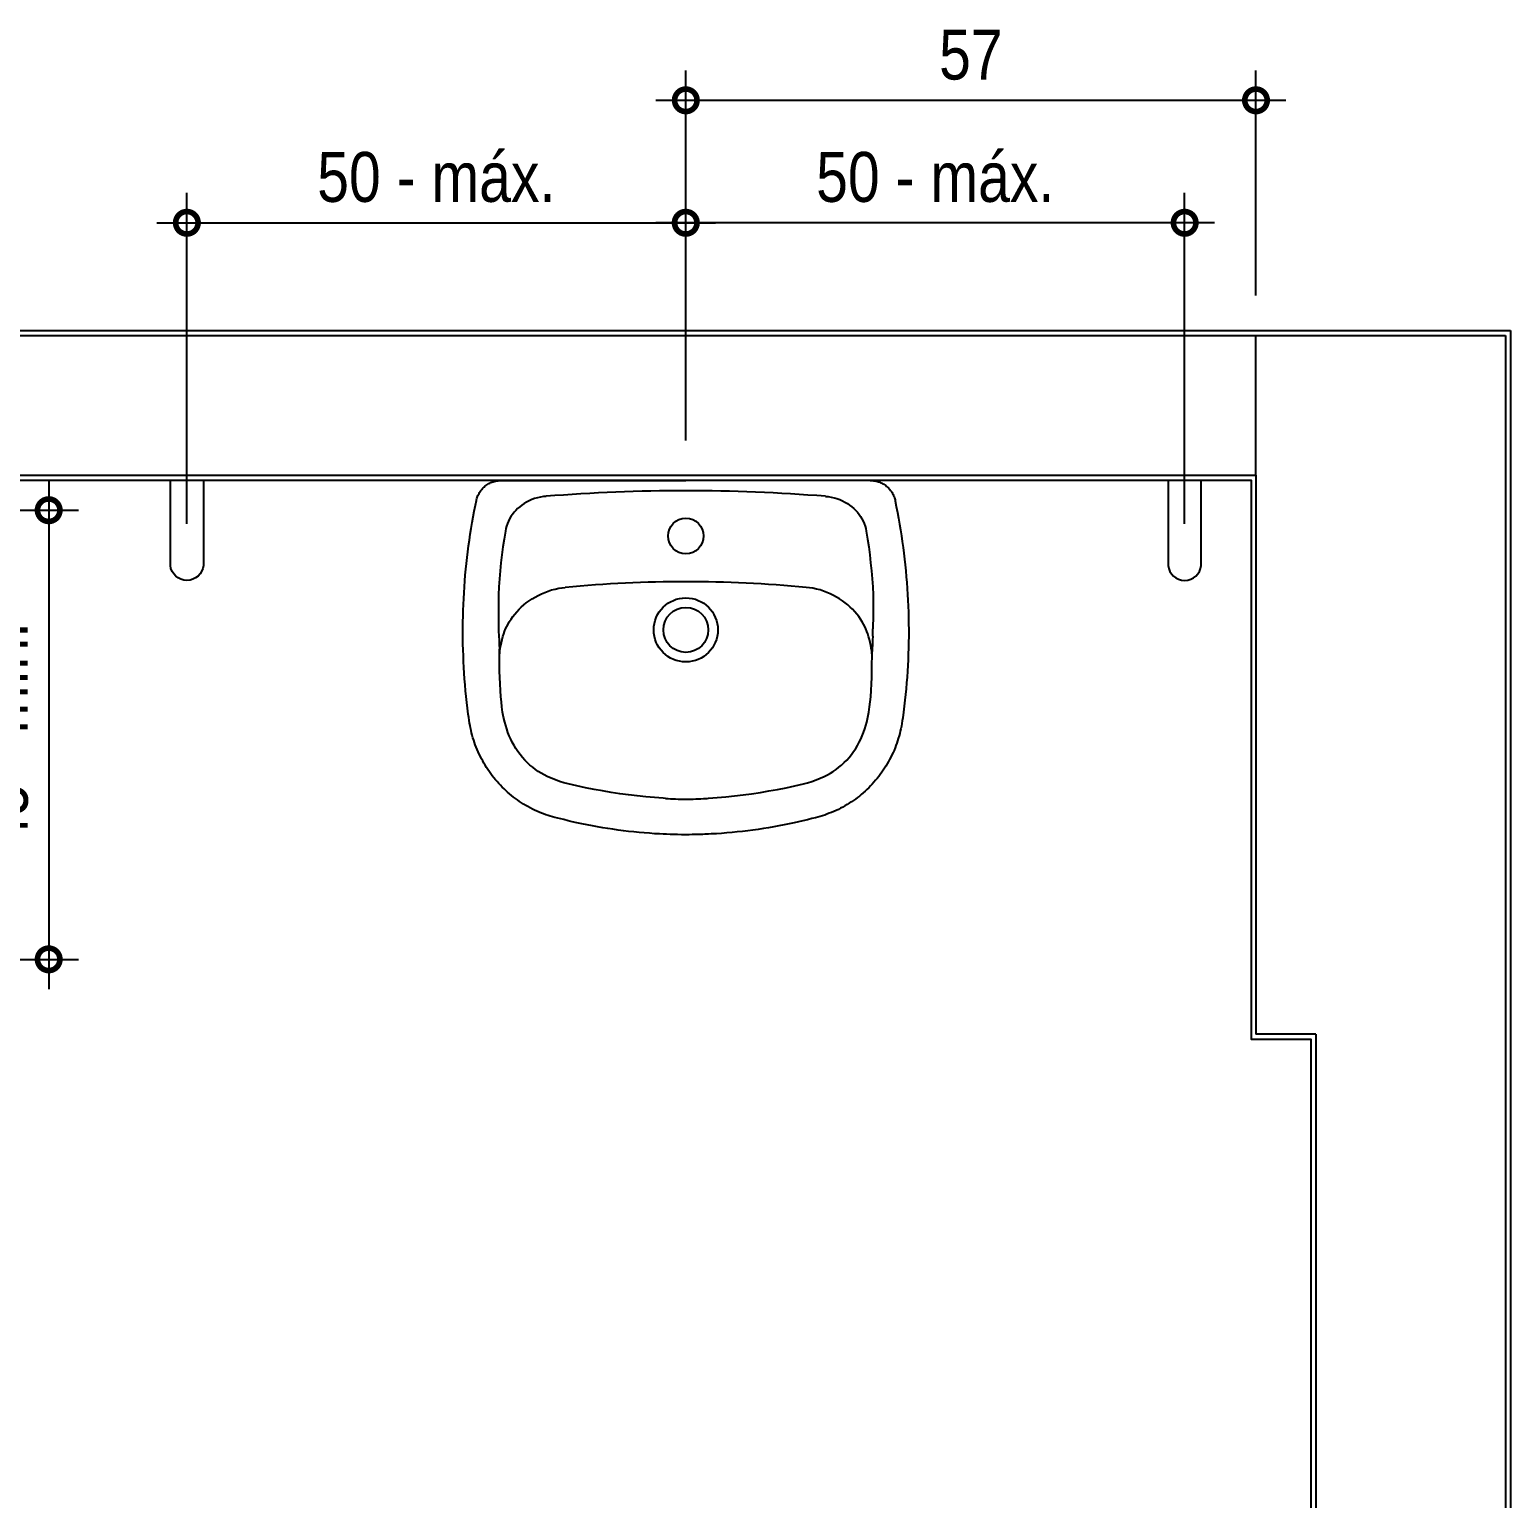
# Model space of a CAD drawing. Header units: metres. Extents: x 3 to 168, y -142 to 28.
# Drawn here: x 61.768 to 63.252, y -119.71 to -118.239 of the extents above; entities that cross this region are included whole.
import ezdxf

# ---------------------------------------------------------------- set-up
doc = ezdxf.new("R2010")
doc.units = ezdxf.units.M
for name, color, linetype in [('ARQ-ALV ACAB', 4, 'Continuous'), ('ARQ-ALV OSSO', 5, 'Continuous'), ('ARQ-DIM', 2, 'Continuous'), ('ARQ-HID', 2, 'Continuous'), ('ARQ-SIM', 1, 'Continuous')]:
    doc.layers.add(name, color=color, linetype=linetype)
doc.styles.add('Adesa', font='ARIALN.TTF')
doc.dimstyles.new('ADESA 1-0025', dxfattribs={"dimtxt": 0.05, "dimasz": 0.045, "dimexe": 0.03, "dimexo": 0.04, "dimgap": 0.02, "dimtad": 1, "dimtoh": 1, "dimdec": 0, "dimlfac": 100, "dimzin": 4, "dimtxsty": 'Adesa', "dimblk": 'DOTSMALL', "dimcen": 1, "dimdle": 0.03, "dimclrd": 1, "dimclre": 1, "dimclrt": 256, "dimazin": 1, "dimtm": 1e-09, "dimtfac": 1, "dimtdec": 0, "dimtix": 1, "dimtmove": 2, "dimatfit": 0, "dimldrblk": 'DOTSMALL', "dimfxl": 0.8, "dimtvp": 2, "dimtolj": 1, "dimtzin": 0, "dimarcsym": 0})

# ---------------------------------------------------------------- blocks, each defined once
blk = doc.blocks.new('_DotSmall')
at = {"color": 0, "linetype": 'ByBlock', "const_width": 0.5}
blk.add_lwpolyline([(-0.0625, 0, 1), (0.0625, 0, 1)], format="xyb", close=True, dxfattribs=at)
blk = doc.blocks.new('*D548')
at = {"layer": 'ARQ-DIM', "color": 1, "lineweight": -2, "transparency": 16777216}
for p, q in [((61.7874, -118.6903), (61.7874, -119.2003)), ((61.755, -118.7203), (61.8174, -118.7203)), ((61.7512, -119.1703), (61.8174, -119.1703))]:
    blk.add_line(p, q, dxfattribs=at)
at = {"layer": 'Defpoints', "color": 0, "transparency": 16777216}
for p in [(61.715, -118.7203), (61.7112, -119.1703), (61.7874, -119.1703)]:
    blk.add_point(p, dxfattribs=at)
at = {"layer": 'ARQ-DIM', "color": 1, "lineweight": -2, "transparency": 16777216, "xscale": 0.045, "yscale": 0.045, "zscale": 0.045}
for p, rotation in [((61.7874, -118.7203), 90), ((61.7874, -119.1703), 270)]:
    blk.add_blockref('_DotSmall', p, dxfattribs=dict(at, rotation=rotation))
at = {"layer": 'ARQ-DIM', "transparency": 16777216, "insert": (61.7418, -118.9453), "char_height": 0.05, "attachment_point": 5, "rotation": 90, "style": 'Adesa'}
blk.add_mtext('\\A1;45 - mín.', dxfattribs=at)
blk = doc.blocks.new('*D553')
at = {"layer": 'ARQ-DIM', "color": 1, "lineweight": -2, "transparency": 16777216}
for p, q in [((61.9259, -118.7341), (61.9259, -118.4023)), ((62.4259, -118.6504), (62.4259, -118.4023)), ((61.8959, -118.4323), (62.4559, -118.4323))]:
    blk.add_line(p, q, dxfattribs=at)
at = {"layer": 'Defpoints', "color": 0, "transparency": 16777216}
for p in [(62.4259, -118.4323), (62.4259, -118.6904, 0), (61.9259, -118.7741, -0.0001)]:
    blk.add_point(p, dxfattribs=at)
at = {"layer": 'ARQ-DIM', "color": 1, "lineweight": -2, "transparency": 16777216, "xscale": 0.045, "yscale": 0.045, "zscale": 0.045, "rotation": 180}
blk.add_blockref('_DotSmall', (61.9259, -118.4323), dxfattribs=at)
at = {"layer": 'ARQ-DIM', "color": 1, "lineweight": -2, "transparency": 16777216, "xscale": 0.045, "yscale": 0.045, "zscale": 0.045}
blk.add_blockref('_DotSmall', (62.4259, -118.4323), dxfattribs=at)
at = {"layer": 'ARQ-DIM', "transparency": 16777216, "insert": (62.1759, -118.3867), "char_height": 0.05, "width": 0.268666, "attachment_point": 5, "style": 'Adesa'}
blk.add_mtext('\\A1;50 - máx.', dxfattribs=at)
blk = doc.blocks.new('*D554')
at = {"layer": 'ARQ-DIM', "color": 1, "lineweight": -2, "transparency": 16777216}
for p, q in [((62.426, -118.6504), (62.426, -118.4023)), ((62.926, -118.7341), (62.926, -118.4023)), ((62.956, -118.4323), (62.396, -118.4323))]:
    blk.add_line(p, q, dxfattribs=at)
at = {"layer": 'Defpoints', "color": 0, "transparency": 16777216}
for p in [(62.426, -118.4323), (62.426, -118.6904, 0), (62.926, -118.7741, -0.0001)]:
    blk.add_point(p, dxfattribs=at)
at = {"layer": 'ARQ-DIM', "color": 1, "lineweight": -2, "transparency": 16777216, "xscale": 0.045, "yscale": 0.045, "zscale": 0.045, "rotation": 180}
blk.add_blockref('_DotSmall', (62.426, -118.4323), dxfattribs=at)
at = {"layer": 'ARQ-DIM', "color": 1, "lineweight": -2, "transparency": 16777216, "xscale": 0.045, "yscale": 0.045, "zscale": 0.045}
blk.add_blockref('_DotSmall', (62.926, -118.4323), dxfattribs=at)
at = {"layer": 'ARQ-DIM', "transparency": 16777216, "insert": (62.676, -118.3867), "char_height": 0.05, "width": 0.268666, "attachment_point": 5, "style": 'Adesa'}
blk.add_mtext('\\A1;50 - máx.', dxfattribs=at)
blk = doc.blocks.new('*D555')
at = {"layer": 'ARQ-DIM', "color": 1, "lineweight": -2, "transparency": 16777216}
for p, q in [((62.426, -118.4863), (62.426, -118.2796)), ((62.9975, -118.5053), (62.9975, -118.2796)), ((62.396, -118.3096), (63.0275, -118.3096))]:
    blk.add_line(p, q, dxfattribs=at)
at = {"layer": 'Defpoints', "color": 0, "transparency": 16777216}
for p in [(62.9975, -118.3096), (62.426, -118.5263, 0.0001), (62.9975, -118.5453, 0)]:
    blk.add_point(p, dxfattribs=at)
at = {"layer": 'ARQ-DIM', "color": 1, "lineweight": -2, "transparency": 16777216, "xscale": 0.045, "yscale": 0.045, "zscale": 0.045, "rotation": 180}
blk.add_blockref('_DotSmall', (62.426, -118.3096), dxfattribs=at)
at = {"layer": 'ARQ-DIM', "color": 1, "lineweight": -2, "transparency": 16777216, "xscale": 0.045, "yscale": 0.045, "zscale": 0.045}
blk.add_blockref('_DotSmall', (62.9975, -118.3096), dxfattribs=at)
at = {"layer": 'ARQ-DIM', "transparency": 16777216, "insert": (62.7117, -118.2641), "char_height": 0.05, "attachment_point": 5, "style": 'Adesa'}
blk.add_mtext('\\A1;57', dxfattribs=at)
blk = doc.blocks.new('AREAS MOLHADAS')
at = {"layer": 'ARQ-ALV ACAB'}
for p, q in [((60.6575, -118.5403), (63.2525, -118.5403)), ((63.2525, -118.5403), (63.2525, -121.0081, 0))]:
    blk.add_line(p, q, dxfattribs=at)
at = {"layer": 'ARQ-ALV ACAB', "elevation": 0}
blk.add_lwpolyline([(60.8575, -119.8681), (60.8575, -118.6903), (62.9925, -118.6903), (62.9925, -119.2503), (63.0525, -119.2503), (63.0525, -120.813), (60.8575, -120.8131), (60.8575, -120.7381)], dxfattribs=at)
at = {"layer": 'ARQ-ALV OSSO'}
for p, q in [((60.6625, -118.5453), (63.2475, -118.5453)), ((63.2475, -118.5453), (63.2475, -121.0081, 0))]:
    blk.add_line(p, q, dxfattribs=at)
at = {"layer": 'ARQ-ALV OSSO', "elevation": 0}
for points in [[(60.8525, -119.8381), (60.8525, -118.6853), (62.9975, -118.6853), (62.9975, -118.5453)], [(62.9975, -118.6853), (62.9975, -119.2453)], [(63.0575, -119.2453), (63.0575, -120.818), (60.8525, -120.8181), (60.8525, -120.7681)], [(63.0575, -119.2453), (62.9975, -119.2453)]]:
    blk.add_lwpolyline(points, dxfattribs=at)
at = {"layer": 'ARQ-HID', "ltscale": 0.005}
for p, q in [((62.2412, -118.6904, 0), (62.2411, -118.6904, 0)), ((62.6107, -118.6904, 0), (62.2412, -118.6904, 0)), ((62.2412, -118.6904, 0), (62.3279, -118.6904, 0)), ((62.3279, -118.6904, 0), (62.426, -118.6904, 0)), ((62.524, -118.6904, 0), (62.426, -118.6904, 0)), ((62.6107, -118.6904, 0), (62.524, -118.6904, 0)), ((62.6107, -118.6904, 0), (62.6108, -118.6904, 0)), ((62.2391, -118.8594, 0), (62.2394, -118.8643, 0)), ((62.2394, -118.8814, 0), (62.2391, -118.8594, 0)), ((62.6125, -118.8814, 0), (62.6128, -118.8594, 0)), ((62.6126, -118.8634, 0), (62.6125, -118.8643, 0)), ((62.4057, -119.0091, 0), (62.4033, -119.0089, 0)), ((62.4033, -119.0449, 0), (62.4033, -119.0448, 0)), ((62.4486, -119.0449, 0), (62.4486, -119.0448, 0))]:
    blk.add_line(p, q, dxfattribs=at)
for points in [[(62.2162, -118.7104, 0), (62.2163, -118.7098, 0), (62.2166, -118.7087, 0), (62.2169, -118.7076, 0), (62.2173, -118.7065, 0), (62.2177, -118.7055, 0), (62.2182, -118.7044, 0), (62.2188, -118.7034, 0), (62.2193, -118.7024, 0), (62.22, -118.7015, 0), (62.2207, -118.7005, 0), (62.2214, -118.6996, 0), (62.2221, -118.6987, 0), (62.223, -118.6979, 0), (62.2238, -118.6971, 0), (62.2247, -118.6963, 0), (62.2256, -118.6956, 0), (62.2266, -118.6949, 0), (62.2276, -118.6942, 0), (62.2286, -118.6936, 0), (62.2296, -118.6931, 0), (62.2307, -118.6926, 0), (62.2317, -118.6922, 0), (62.2329, -118.6918, 0), (62.234, -118.6914, 0), (62.2351, -118.6911, 0), (62.2363, -118.6909, 0), (62.2375, -118.6907, 0), (62.2387, -118.6905, 0), (62.2399, -118.6904, 0), (62.2411, -118.6904, 0), (62.2411, -118.6904, 0)], [(62.6108, -118.6904, 0), (62.6109, -118.6904, 0), (62.6121, -118.6904, 0), (62.6133, -118.6905, 0), (62.6145, -118.6907, 0), (62.6157, -118.6909, 0), (62.6169, -118.6911, 0), (62.618, -118.6914, 0), (62.6192, -118.6918, 0), (62.6203, -118.6922, 0), (62.6214, -118.6927, 0), (62.6224, -118.6932, 0), (62.6235, -118.6937, 0), (62.6245, -118.6943, 0), (62.6254, -118.695, 0), (62.6264, -118.6956, 0), (62.6273, -118.6964, 0), (62.6282, -118.6972, 0), (62.629, -118.698, 0), (62.6299, -118.6988, 0), (62.6306, -118.6997, 0), (62.6313, -118.7006, 0), (62.632, -118.7016, 0), (62.6327, -118.7026, 0), (62.6332, -118.7036, 0), (62.6338, -118.7046, 0), (62.6342, -118.7056, 0), (62.6347, -118.7067, 0), (62.635, -118.7078, 0), (62.6354, -118.7089, 0), (62.6357, -118.71, 0), (62.6357, -118.7104, 0)], [(62.2025, -118.8403, 0), (62.2025, -118.8377, 0), (62.2026, -118.832, 0), (62.2027, -118.8265, 0), (62.2029, -118.8207, 0), (62.2031, -118.8148, 0), (62.2034, -118.8089, 0), (62.2037, -118.803, 0), (62.2041, -118.7971, 0), (62.2045, -118.7912, 0), (62.205, -118.7853, 0), (62.2056, -118.7795, 0), (62.2062, -118.7736, 0), (62.2068, -118.7677, 0), (62.2076, -118.7619, 0), (62.2083, -118.756, 0), (62.2091, -118.7502, 0), (62.21, -118.7444, 0), (62.2109, -118.7385, 0), (62.2119, -118.7327, 0), (62.2129, -118.7269, 0), (62.214, -118.7211, 0), (62.2152, -118.7152, 0), (62.2162, -118.7104, 0)], [(62.286, -118.7064, 0), (62.2832, -118.7067, 0), (62.2802, -118.7072, 0), (62.2773, -118.7078, 0), (62.2744, -118.7087, 0), (62.2716, -118.7097, 0), (62.2689, -118.7109, 0), (62.2664, -118.7121, 0), (62.264, -118.7136, 0), (62.2617, -118.7151, 0), (62.2595, -118.7168, 0), (62.2574, -118.7186, 0), (62.2556, -118.7205, 0), (62.2538, -118.7224, 0), (62.2522, -118.7245, 0), (62.2507, -118.7267, 0), (62.2494, -118.7289, 0), (62.2482, -118.7313, 0), (62.2472, -118.7337, 0), (62.2463, -118.7362, 0), (62.2456, -118.7387, 0), (62.2451, -118.7413, 0)], [(62.5659, -118.7064, 0), (62.5687, -118.7067, 0), (62.5717, -118.7072, 0), (62.5746, -118.7078, 0), (62.5775, -118.7087, 0), (62.5803, -118.7097, 0), (62.583, -118.7109, 0), (62.5855, -118.7121, 0), (62.5879, -118.7136, 0), (62.5902, -118.7151, 0), (62.5924, -118.7168, 0), (62.5945, -118.7186, 0), (62.5963, -118.7205, 0), (62.5981, -118.7224, 0), (62.5997, -118.7245, 0), (62.6012, -118.7267, 0), (62.6025, -118.7289, 0), (62.6037, -118.7313, 0), (62.6047, -118.7337, 0), (62.6056, -118.7362, 0), (62.6063, -118.7387, 0), (62.6068, -118.7413, 0)], [(62.6357, -118.7104, 0), (62.6358, -118.7109, 0), (62.637, -118.7167, 0), (62.6382, -118.7225, 0), (62.6392, -118.7284, 0), (62.6402, -118.7342, 0), (62.6412, -118.74, 0), (62.6421, -118.7459, 0), (62.643, -118.7517, 0), (62.6438, -118.7576, 0), (62.6445, -118.7634, 0), (62.6452, -118.7693, 0), (62.6459, -118.7751, 0), (62.6465, -118.781, 0), (62.647, -118.7869, 0), (62.6475, -118.7928, 0), (62.6479, -118.7987, 0), (62.6483, -118.8046, 0), (62.6486, -118.8105, 0), (62.6489, -118.8164, 0), (62.6491, -118.8223, 0), (62.6492, -118.8282, 0), (62.6493, -118.8341, 0), (62.6494, -118.8399, 0), (62.6494, -118.8403, 0)], [(62.2451, -118.7413, 0), (62.2438, -118.7492, 0), (62.2426, -118.7571, 0), (62.2416, -118.765, 0), (62.2407, -118.773, 0), (62.2399, -118.781, 0), (62.2392, -118.789, 0), (62.2386, -118.797, 0), (62.2382, -118.805, 0)], [(62.6068, -118.7413, 0), (62.6081, -118.7492, 0), (62.6093, -118.7571, 0), (62.6103, -118.765, 0), (62.6112, -118.773, 0), (62.612, -118.781, 0), (62.6127, -118.789, 0), (62.6133, -118.797, 0), (62.6137, -118.805, 0)], [(62.2382, -118.805, 0), (62.2382, -118.8094, 0), (62.2382, -118.8254, 0), (62.2383, -118.8392, 0)], [(62.2427, -118.8468, 0), (62.2435, -118.8443, 0), (62.2444, -118.8418, 0), (62.2454, -118.8393, 0), (62.2465, -118.8369, 0), (62.2478, -118.8345, 0), (62.2491, -118.8321, 0), (62.2508, -118.8295, 0), (62.2526, -118.8269, 0), (62.2545, -118.8244, 0), (62.2565, -118.822, 0), (62.2588, -118.8196, 0), (62.2611, -118.8173, 0), (62.2636, -118.8152, 0), (62.2661, -118.8131, 0), (62.2689, -118.811, 0), (62.2719, -118.8091, 0), (62.2749, -118.8073, 0), (62.278, -118.8056, 0), (62.2813, -118.804, 0), (62.2846, -118.8026, 0), (62.288, -118.8013, 0), (62.2914, -118.8002, 0), (62.295, -118.7993, 0), (62.2986, -118.7985, 0), (62.3019, -118.798, 0), (62.3052, -118.7976, 0), (62.3052, -118.7976, 0)], [(62.6092, -118.8468, 0), (62.6084, -118.8443, 0), (62.6075, -118.8418, 0), (62.6065, -118.8393, 0), (62.6054, -118.8369, 0), (62.6041, -118.8345, 0), (62.6028, -118.8321, 0), (62.6011, -118.8295, 0), (62.5993, -118.8269, 0), (62.5974, -118.8244, 0), (62.5954, -118.822, 0), (62.5931, -118.8196, 0), (62.5908, -118.8173, 0), (62.5883, -118.8152, 0), (62.5858, -118.8131, 0), (62.583, -118.811, 0), (62.58, -118.8091, 0), (62.577, -118.8073, 0), (62.5739, -118.8056, 0), (62.5706, -118.804, 0), (62.5673, -118.8026, 0), (62.5639, -118.8013, 0), (62.5605, -118.8002, 0), (62.5569, -118.7993, 0), (62.5533, -118.7985, 0), (62.55, -118.798, 0), (62.5467, -118.7976, 0), (62.5467, -118.7976, 0)], [(62.6137, -118.805, 0), (62.6137, -118.8094, 0), (62.6137, -118.8254, 0), (62.6136, -118.8392, 0)], [(62.4033, -119.0449, 0), (62.3997, -119.0447, 0), (62.3947, -119.0444, 0), (62.3895, -119.044, 0), (62.3843, -119.0436, 0), (62.3791, -119.0432, 0), (62.3738, -119.0427, 0), (62.3686, -119.0421, 0), (62.3634, -119.0415, 0), (62.3582, -119.0408, 0), (62.353, -119.04, 0), (62.3478, -119.0393, 0), (62.3427, -119.0384, 0), (62.3375, -119.0375, 0), (62.3323, -119.0366, 0), (62.3271, -119.0356, 0), (62.3219, -119.0345, 0), (62.3167, -119.0334, 0), (62.3122, -119.0324, 0), (62.308, -119.0314, 0), (62.3036, -119.0303, 0), (62.2978, -119.0289, 0), (62.2947, -119.0281, 0), (62.2924, -119.0275, 0), (62.2902, -119.0268, 0), (62.288, -119.0261, 0), (62.2857, -119.0254, 0), (62.2834, -119.0246, 0), (62.2812, -119.0237, 0), (62.2789, -119.0228, 0), (62.2767, -119.0218, 0), (62.2744, -119.0207, 0), (62.2722, -119.0197, 0), (62.27, -119.0185, 0), (62.2678, -119.0173, 0), (62.2656, -119.0161, 0), (62.2634, -119.0148, 0), (62.2613, -119.0134, 0), (62.2592, -119.0121, 0), (62.2572, -119.0106, 0), (62.2552, -119.0092, 0), (62.2532, -119.0077, 0), (62.2512, -119.0061, 0), (62.2493, -119.0045, 0), (62.2474, -119.0029, 0), (62.2456, -119.0012, 0), (62.2438, -118.9995, 0), (62.242, -118.9977, 0), (62.2402, -118.9959, 0), (62.2385, -118.9941, 0), (62.2368, -118.9922, 0), (62.2352, -118.9903, 0), (62.2336, -118.9883, 0), (62.232, -118.9863, 0), (62.2305, -118.9843, 0), (62.2291, -118.9823, 0), (62.2276, -118.9802, 0), (62.2263, -118.9781, 0), (62.2249, -118.9759, 0), (62.2236, -118.9737, 0), (62.2224, -118.9715, 0), (62.2212, -118.9693, 0), (62.2201, -118.9671, 0), (62.219, -118.9648, 0), (62.2179, -118.9625, 0), (62.2169, -118.9602, 0), (62.2159, -118.9578, 0), (62.215, -118.9554, 0), (62.2142, -118.953, 0), (62.2134, -118.9506, 0), (62.2126, -118.9482, 0), (62.2119, -118.9457, 0), (62.2113, -118.9433, 0), (62.2107, -118.9409, 0), (62.2102, -118.9385, 0), (62.2097, -118.936, 0), (62.2093, -118.9335, 0), (62.2088, -118.9308, 0), (62.2085, -118.9281, 0), (62.208, -118.9246, 0), (62.2072, -118.9187, 0), (62.2065, -118.9128, 0), (62.2059, -118.9069, 0), (62.2053, -118.9011, 0), (62.2048, -118.8952, 0), (62.2043, -118.8894, 0), (62.2039, -118.8836, 0), (62.2035, -118.8778, 0), (62.2032, -118.872, 0), (62.203, -118.8662, 0), (62.2028, -118.8603, 0), (62.2026, -118.8545, 0), (62.2025, -118.8486, 0), (62.2025, -118.8428, 0), (62.2025, -118.8403, 0)], [(62.2386, -118.8466, 0), (62.2388, -118.8505, 0), (62.2389, -118.8545, 0), (62.2391, -118.8594, 0)], [(62.2394, -118.8643, 0), (62.2394, -118.8643, 0), (62.2397, -118.8615, 0), (62.24, -118.8586, 0), (62.2405, -118.8558, 0), (62.2411, -118.8529, 0), (62.2419, -118.8499, 0), (62.2427, -118.8468, 0)], [(62.6494, -118.8403, 0), (62.6494, -118.8409, 0), (62.6494, -118.8469, 0), (62.6493, -118.8525, 0), (62.6492, -118.8584, 0), (62.649, -118.8643, 0), (62.6488, -118.8701, 0), (62.6485, -118.8759, 0), (62.6481, -118.8817, 0), (62.6477, -118.8875, 0), (62.6473, -118.8933, 0), (62.6468, -118.8991, 0), (62.6462, -118.9049, 0), (62.6456, -118.9107, 0), (62.6449, -118.9166, 0), (62.6442, -118.9225, 0), (62.6434, -118.9283, 0), (62.643, -118.9313, 0), (62.6426, -118.9339, 0), (62.6421, -118.9366, 0), (62.6416, -118.9392, 0), (62.641, -118.9417, 0), (62.6404, -118.9441, 0), (62.6398, -118.9465, 0), (62.639, -118.949, 0), (62.6383, -118.9514, 0), (62.6375, -118.9538, 0), (62.6366, -118.9562, 0), (62.6357, -118.9585, 0), (62.6347, -118.9609, 0), (62.6337, -118.9632, 0), (62.6326, -118.9655, 0), (62.6315, -118.9678, 0), (62.6303, -118.97, 0), (62.6291, -118.9722, 0), (62.6279, -118.9744, 0), (62.6266, -118.9766, 0), (62.6252, -118.9787, 0), (62.6238, -118.9809, 0), (62.6224, -118.9829, 0), (62.6209, -118.985, 0), (62.6194, -118.987, 0), (62.6178, -118.989, 0), (62.6162, -118.9909, 0), (62.6145, -118.9928, 0), (62.6129, -118.9947, 0), (62.6111, -118.9965, 0), (62.6094, -118.9983, 0), (62.6076, -119.0001, 0), (62.6057, -119.0018, 0), (62.6039, -119.0034, 0), (62.6019, -119.0051, 0), (62.6, -119.0067, 0), (62.598, -119.0082, 0), (62.596, -119.0097, 0), (62.594, -119.0112, 0), (62.5919, -119.0126, 0), (62.5898, -119.0139, 0), (62.5877, -119.0152, 0), (62.5855, -119.0165, 0), (62.5834, -119.0177, 0), (62.5812, -119.0189, 0), (62.5789, -119.02, 0), (62.5767, -119.0211, 0), (62.5744, -119.0222, 0), (62.5721, -119.0231, 0), (62.5698, -119.024, 0), (62.5675, -119.0249, 0), (62.5652, -119.0257, 0), (62.5629, -119.0264, 0), (62.5606, -119.0271, 0), (62.5583, -119.0278, 0), (62.556, -119.0284, 0), (62.5523, -119.0293, 0), (62.5478, -119.0304, 0), (62.5433, -119.0315, 0), (62.5391, -119.0325, 0), (62.5345, -119.0335, 0), (62.5297, -119.0346, 0), (62.5245, -119.0356, 0), (62.5193, -119.0366, 0), (62.5141, -119.0376, 0), (62.5089, -119.0385, 0), (62.5037, -119.0393, 0), (62.4984, -119.0401, 0), (62.4932, -119.0408, 0), (62.488, -119.0415, 0), (62.4828, -119.0421, 0), (62.4776, -119.0427, 0), (62.4724, -119.0432, 0), (62.4672, -119.0437, 0), (62.4619, -119.0441, 0), (62.4567, -119.0444, 0), (62.4515, -119.0447, 0), (62.4486, -119.0449, 0)], [(62.6125, -118.8643, 0), (62.6125, -118.8643, 0), (62.6123, -118.8615, 0), (62.6119, -118.8586, 0), (62.6114, -118.8558, 0), (62.6108, -118.8529, 0), (62.61, -118.8499, 0), (62.6092, -118.8468, 0)], [(62.6133, -118.8466, 0), (62.6131, -118.8505, 0), (62.613, -118.8545, 0), (62.6128, -118.8594, 0)], [(62.6128, -118.8594, 0), (62.6128, -118.8596, 0), (62.6127, -118.8612, 0), (62.6126, -118.8621, 0), (62.6126, -118.8629, 0), (62.6126, -118.8634, 0)], [(62.4033, -119.0089, 0), (62.3946, -119.0083, 0), (62.3859, -119.0075, 0), (62.3772, -119.0066, 0), (62.3685, -119.0055, 0), (62.3599, -119.0043, 0), (62.3512, -119.003, 0), (62.3426, -119.0016, 0), (62.3341, -119, 0), (62.3254, -118.9983, 0), (62.3167, -118.9965, 0), (62.3124, -118.9955, 0), (62.3081, -118.9944, 0), (62.3038, -118.9933, 0), (62.2995, -118.992, 0), (62.2953, -118.9905, 0), (62.2911, -118.9889, 0), (62.2871, -118.9871, 0), (62.284, -118.9855, 0), (62.281, -118.9839, 0), (62.2781, -118.982, 0), (62.2753, -118.9801, 0), (62.2725, -118.9779, 0), (62.2697, -118.9756, 0), (62.2671, -118.9732, 0), (62.2647, -118.9706, 0), (62.2622, -118.9679, 0), (62.2599, -118.965, 0), (62.2577, -118.9621, 0), (62.2556, -118.959, 0), (62.2538, -118.956, 0), (62.2521, -118.9528, 0), (62.2505, -118.9496, 0), (62.2491, -118.9464, 0), (62.2477, -118.943, 0), (62.2465, -118.9395, 0), (62.2455, -118.936, 0), (62.2445, -118.9325, 0), (62.2434, -118.9275, 0), (62.2424, -118.9225, 0), (62.2417, -118.9174, 0), (62.2411, -118.9124, 0), (62.2406, -118.9073, 0), (62.2401, -118.9008, 0), (62.2398, -118.8944, 0), (62.2396, -118.8879, 0), (62.2394, -118.8814, 0)], [(62.4486, -119.0089, 0), (62.4573, -119.0083, 0), (62.466, -119.0075, 0), (62.4747, -119.0066, 0), (62.4834, -119.0055, 0), (62.492, -119.0043, 0), (62.5007, -119.003, 0), (62.5093, -119.0016, 0), (62.5178, -119, 0), (62.5265, -118.9983, 0), (62.5352, -118.9965, 0), (62.5395, -118.9955, 0), (62.5438, -118.9944, 0), (62.5481, -118.9933, 0), (62.5524, -118.992, 0), (62.5566, -118.9905, 0), (62.5608, -118.9889, 0), (62.5648, -118.9871, 0), (62.5679, -118.9855, 0), (62.5709, -118.9839, 0), (62.5738, -118.982, 0), (62.5766, -118.9801, 0), (62.5794, -118.9779, 0), (62.5822, -118.9756, 0), (62.5848, -118.9732, 0), (62.5873, -118.9706, 0), (62.5897, -118.9679, 0), (62.592, -118.965, 0), (62.5942, -118.9621, 0), (62.5963, -118.959, 0), (62.5981, -118.956, 0), (62.5998, -118.9528, 0), (62.6014, -118.9496, 0), (62.6028, -118.9464, 0), (62.6042, -118.943, 0), (62.6054, -118.9395, 0), (62.6064, -118.936, 0), (62.6074, -118.9325, 0), (62.6085, -118.9275, 0), (62.6095, -118.9225, 0), (62.6102, -118.9174, 0), (62.6108, -118.9124, 0), (62.6113, -118.9073, 0), (62.6118, -118.9008, 0), (62.6121, -118.8944, 0), (62.6123, -118.8879, 0), (62.6125, -118.8814, 0)], [(62.426, -119.0454, 0), (62.4218, -119.0454, 0), (62.4178, -119.0453, 0), (62.4139, -119.0452, 0), (62.4102, -119.0451, 0), (62.4066, -119.045, 0), (62.4033, -119.0448, 0)], [(62.4486, -119.0448, 0), (62.447, -119.0449, 0), (62.445, -119.045, 0), (62.4429, -119.0451, 0), (62.4406, -119.0451, 0), (62.438, -119.0452, 0), (62.4353, -119.0453, 0), (62.4324, -119.0453, 0), (62.4293, -119.0454, 0), (62.426, -119.0454, 0)]]:
    blk.add_polyline3d(points, dxfattribs=at)
for centre, radius in [((62.426, -118.7461, 0), 0.0178), ((62.426, -118.8402, 0), 0.0321), ((62.426, -118.8402, 0), 0.0225)]:
    blk.add_circle(centre, radius, dxfattribs=at)
for centre, radius, start, end in [((62.4259, -120.4585, 0), 1.7577, 89.9997, 94.5654), ((62.426, -120.4585, 0), 1.7577, 85.4346, 90.0003), ((62.4264, -120.0843, 0), 1.2924, 90.021, 95.381), ((62.4255, -120.0843, 0), 1.2924, 84.619, 89.979), ((62.3841, -118.838, 0), 0.1458, 180.4677, 183.3955), ((62.4678, -118.838, 0), 0.1458, 356.6045, 359.5323), ((62.4397, -118.4594, 0), 0.5507, 266.4516, 268.5644), ((62.4123, -118.465, 0), 0.5451, 271.4299, 273.5643), ((62.4073, -118.3712, 0), 0.6391, 273.4935, 273.7098)]:
    blk.add_arc(centre, radius, start, end, dxfattribs=at)
at = {"layer": 'ARQ-SIM', "elevation": 0}
for points in [[(61.9424, -118.6904), (61.9424, -118.7756, -0.913215), (61.9094, -118.7756), (61.9094, -118.6904)], [(62.9095, -118.6904), (62.9095, -118.7756, 0.913215), (62.9425, -118.7756), (62.9425, -118.6904)]]:
    blk.add_lwpolyline(points, format="xyb", dxfattribs=at)
at = {"layer": 'ARQ-DIM'}
dim = blk.add_linear_dim(base=(62.9975, -118.3096), p1=(62.426, -118.5263, 0.0001), p2=(62.9975, -118.5453, 0), dimstyle='ADESA 1-0025', dxfattribs=at)
dim.commit()
dim.dimension.update_dxf_attribs({"geometry": '*D555', "text_midpoint": (62.7117, -118.2641)})
for base, p1, p2, angle, text, picture, middle in [((62.4259, -118.4323, 0.0001), (61.9259, -118.7741, 0), (62.4259, -118.6904, 0.0001), 180, '<> - máx.', '*D553', (62.1759, -118.3867, 0.0001)), ((62.426, -118.4323, 0.0001), (62.926, -118.7741, 0), (62.426, -118.6904, 0.0001), 0, '<> - máx.', '*D554', (62.676, -118.3867, 0.0001)), ((61.7874, -119.1703, 0), (61.715, -118.7203, 0), (61.7112, -119.1703, 0), 270, '<> - mín.', '*D548', (61.7418, -118.9453, 0))]:
    dim = blk.add_linear_dim(base=base, p1=p1, p2=p2, angle=angle, text=text, dimstyle='ADESA 1-0025', dxfattribs=at)
    dim.commit()
    dim.dimension.update_dxf_attribs({"geometry": picture, "text_midpoint": middle})

msp = doc.modelspace()

# ---------------------------------------------------------------- block references
msp.add_blockref('AREAS MOLHADAS', (0, 0))

doc.saveas('drawing.dxf')
